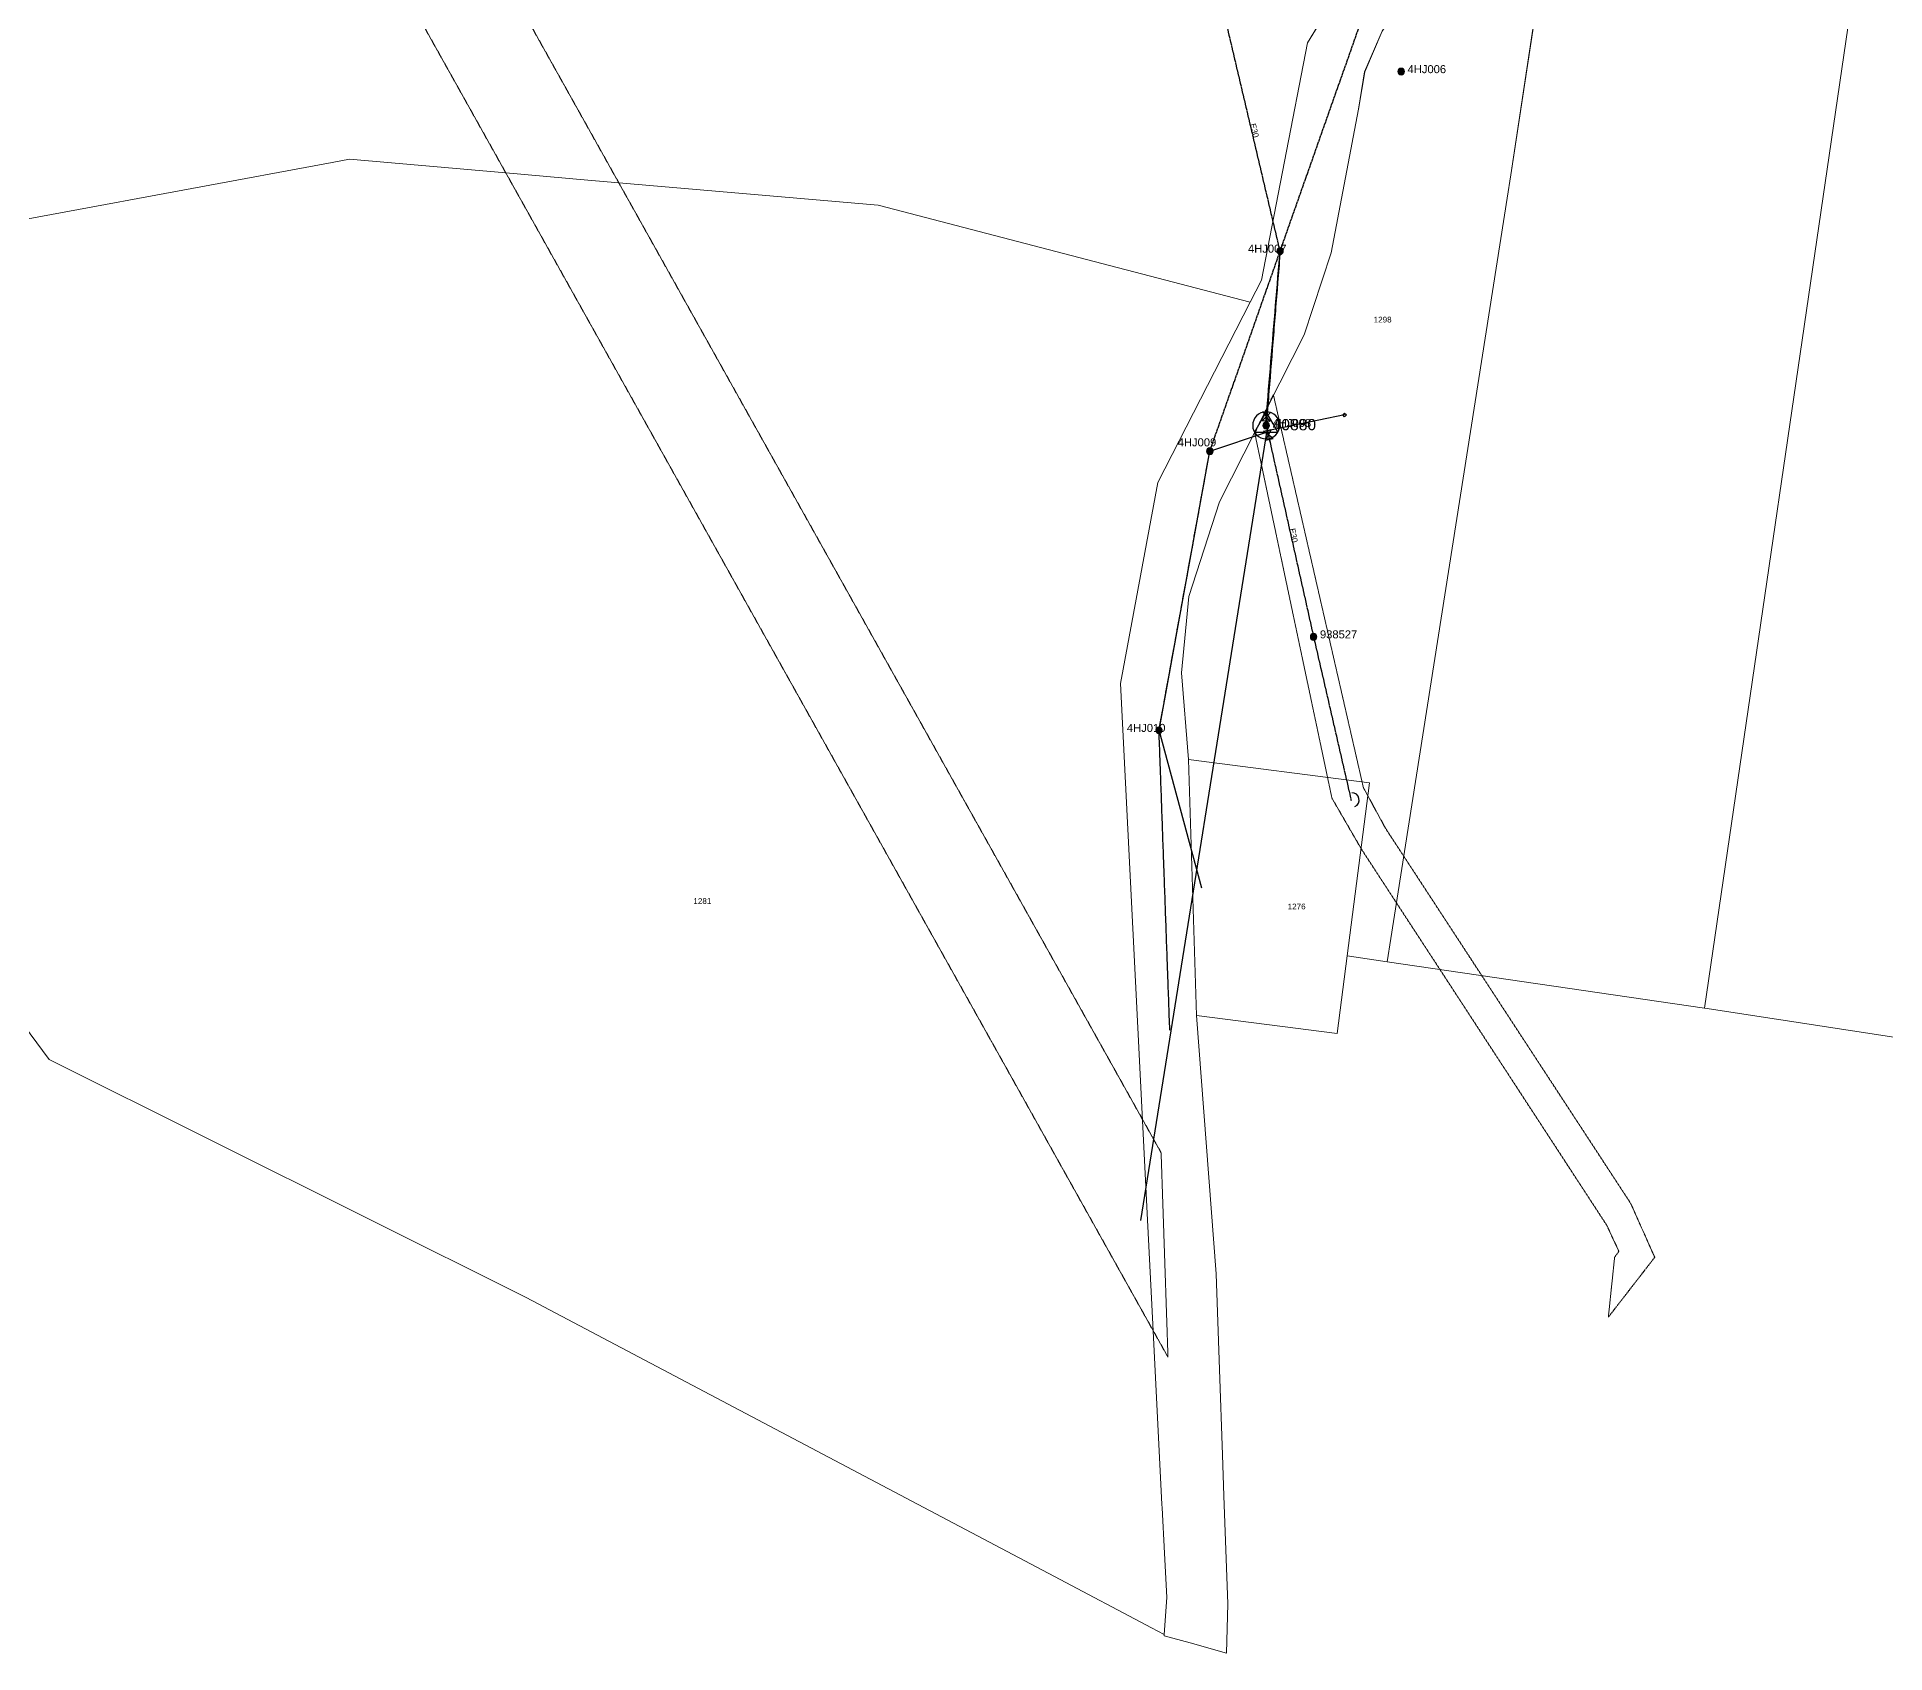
# Model space of a CAD drawing. Header units: metres. Extents: x 295944 to 299769, y 6164542 to 6170961.
# Drawn here: x 296680 to 297257, y 6167391 to 6167896 of the extents above; entities that cross this region are included whole.
import ezdxf
from ezdxf.enums import TextEntityAlignment as Align

# ---------------------------------------------------------------- set-up
doc = ezdxf.new("R2010")
doc.units = ezdxf.units.M
for name, pattern in [('Cable Exist OH', [1, 1, 0]), ('HIDDEN', [0.375, 0.25, -0.125]), ('HIDDEN2', [0.1875, 0.125, -0.0625])]:
    doc.linetypes.add(name, pattern=pattern)
doc.layers.get('0').update_dxf_attribs({"color": 6})
for name, color, linetype, lineweight in [('Cadastre Land Parcels_SP_EXT', 9, 'Continuous', 5), ('Cadastre Other Property_SP_EXT', 9, 'HIDDEN', 5), ('Cadastre Roads_SP_EXT', 9, 'Continuous', 5)]:
    doc.layers.add(name, color=color, linetype=linetype, lineweight=lineweight)
for name, color, linetype in [('Equip_LV_EXT', 7, 'Continuous'), ('Mains_HV_EXT', 7, 'Continuous'), ('Mains_LV_EXT', 7, 'Continuous'), ('Services_SP_EXT', 7, 'Continuous'), ('Sub_SP_TR_HV_LV_EXT', 7, 'Continuous'), ('SupportsOH_SP_TR_HV_LV_SL_EXT', 7, 'Continuous')]:
    doc.layers.add(name, color=color, linetype=linetype)
doc.styles.add('POLE_LABEL', font='arial.ttf')
doc.styles.get("Standard").update_dxf_attribs({"font": 'arial.ttf'})

# ---------------------------------------------------------------- blocks, each defined once
blk = doc.blocks.new('SUB_POLE_EXT')
blk.add_wipeout([(0, 4.22), (0.42, 4.2), (0.83, 4.14), (1.21, 4.05), (1.62, 3.9), (1.99, 3.72), (2.35, 3.51), (2.68, 3.26), (2.99, 2.99), (3.28, 2.66), (3.52, 2.34), (3.76, 1.92), (3.9, 1.62), (4.04, 1.23), (4.18, 0.63), (4.22, 0), (4.18, -0.61), (4.06, -1.15), (3.9, -1.62), (3.58, -2.24), (3.22, -2.73), (2.97, -3.01), (2.68, -3.26), (2.36, -3.5), (2, -3.72), (1.64, -3.89), (1.25, -4.03), (0.82, -4.14), (0.42, -4.2), (0, -4.22), (-0.41, -4.2), (-0.8, -4.15), (-1.21, -4.05), (-1.62, -3.9), (-1.99, -3.73), (-2.35, -3.51), (-2.68, -3.26), (-2.96, -3.02), (-3.23, -2.72), (-3.51, -2.35), (-3.71, -2.01), (-3.91, -1.6), (-4.05, -1.21), (-4.16, -0.76), (-4.22, -0.14), (-4.21, 0.39), (-4.14, 0.83), (-4.03, 1.27), (-3.9, 1.63), (-3.71, 2.02), (-3.5, 2.37), (-3.28, 2.67), (-2.99, 2.99), (-2.68, 3.27), (-2.33, 3.52), (-1.98, 3.73), (-1.63, 3.9), (-1.2, 4.05), (-0.78, 4.15), (-0.4, 4.21)])
blk.add_line((2.16, 0.48), (2.16, 0.48, 0))
blk.add_lwpolyline([(-4.22, 0, 1), (4.22, 0, 1)], format="xyb", close=True)
blk.add_lwpolyline([(2.14, 0.52), (0, 4.22), (-3.66, -2.11), (3.66, -2.11)], close=True)
for tag, height, flags, p in [('STREET_CODE', 0.2, 9, (1.5, 0)), ('ASSET_NUM', 3.5, 8, (2, 2)), ('CONSTRUCTED_VOLTAGE', 0.2, 9, (1.5, -0.2)), ('OPERATING_VOLTAGE', 0.2, 9, (1.5, -0.6)), ('OPERATED_BY', 0.2, 9, (1.5, -0.8)), ('ORIENTATION', 0.2, 9, (1.5, -1.2)), ('OWNED_BY', 0.2, 9, (1.5, -1.4)), ('SECONDARY_VOLTAGE', 0.2, 9, (1.5, -1.6)), ('STATE', 0.2, 9, (1.5, -1.8)), ('SUBSTATION_TYPE', 0.2, 9, (1.5, -2)), ('STREETNAME', 0.2, 9, (1.5, -2.8)), ('SUBURB', 0.2, 9, (1.5, -3)), ('Z', 0.2, 1, (1.5, -3.4)), ('NO_PHASES', 0.2, 9, (1.5, -0.4)), ('MAINTAINED_BY', 0.2, 9, (1.5, -1)), ('USAGE', 0.2, 9, (1.5, -2.2)), ('LEGEND', 0.2, 9, (1.5, -2.4)), ('LOCATION', 0.2, 9, (1.5, -2.6)), ('NOTES', 0.2, 9, (1.5, -3.2))]:
    blk.add_attdef(tag, text='', height=height, dxfattribs=dict(flags=flags)).set_placement(p, align=Align.MIDDLE_LEFT)
blk = doc.blocks.new('LV_OH_LINKS_DISTFUSE_EXT')
for p, q in [((0, 0), (0.96, 0)), ((3.84, 0), (4.8, 0))]:
    blk.add_line(p, q)
blk.add_lwpolyline([(3.84, -1.2), (3.84, 1.2), (0.96, -1.2), (0.96, 1.2)], close=True)
at = {"flags": 9}
for tag, p in [('ACTUAL_STATUS', (0, 0)), ('CONSTRUCTED_VOLTAGE', (0, -0.2)), ('OPERATING_VOLTAGE', (0, -0.6)), ('ORIENTATION', (0, -0.8)), ('OWNED_BY', (0, -1)), ('STATE', (0, -1.2)), ('SWITCH_TYPE', (0, -1.4)), ('NO_PHASES', (0, -0.4)), ('USAGE', (0, -1.6)), ('NOTES', (0, -1.8))]:
    blk.add_attdef(tag, text='', height=0.2, dxfattribs=at).set_placement(p, align=Align.MIDDLE_LEFT)
at = {"flags": 1}
blk.add_attdef('Z', (0, 0), '', height=0.2, dxfattribs=at)
blk = doc.blocks.new('CCP_EXT')
blk.add_wipeout([(0, 0.57), (0.57, 0), (0, -0.57), (-0.57, 0)])
blk.add_lwpolyline([(-0.57, 0), (0, 0.57), (0.57, 0), (0, -0.57), (-0.57, 0)])
at = {"flags": 1}
blk.add_attdef('Z', (0, 0), '', height=0.2, dxfattribs=at)
at = {"flags": 9}
for tag, p in [('CCP_TYPE', (0, 0)), ('CONSTRUCTED_VOLTAGE', (0, -0.2)), ('OPERATING_VOLTAGE', (0, -0.6)), ('ORIENTATION', (0, -0.8)), ('OWNED_BY', (0, -1)), ('STATE', (0, -1.8)), ('NO_PHASES', (0, -0.4)), ('USAGE', (0, -1.2)), ('LEGEND', (0, -1.4)), ('LIFE_SUPPORT', (0, -1.6)), ('NOTES', (0, -2))]:
    blk.add_attdef(tag, text='', height=0.2, dxfattribs=at).set_placement(p, align=Align.MIDDLE_LEFT)
blk = doc.blocks.new('POLE_EXT')
blk.add_hatch(color=256).paths.add_polyline_path([(-1, 0, 1), (1, 0, 1)])
blk.add_lwpolyline([(-1, 0, 1), (1, 0, 1)], format="xyb", close=True)
for tag, height, flags, p in [('pNumber', 2.5, 8, (-17.84, 2.07)), ('OWNED_BY', 0.2, 9, (1.35, -0.4)), ('SPECIAL_USE', 0.2, 9, (1.35, -0.8)), ('STATE', 0.2, 9, (1.35, -1)), ('cLV', 0.2, 9, (1.35, -1.4)), ('hDepth', 0.2, 9, (1.35, -1.6)), ('hDia', 0.2, 9, (1.35, -1.8)), ('cHV', 0.2, 9, (1.35, -2)), ('cLinedev', 0.2, 9, (1.35, -3.4)), ('pExisting', 0.2, 9, (1.35, -3.8)), ('pFooting', 0.2, 9, (1.35, -4.4)), ('pNew', 0.2, 9, (1.35, -4.6)), ('pRelocate', 0.2, 9, (1.35, -5)), ('pRemove', 0.2, 9, (1.35, -5.2)), ('pReplace', 0.2, 9, (1.35, -5.4)), ('pStay', 0.2, 9, (1.35, -5.6)), ('pType', 0.2, 9, (1.35, -5.8)), ('PARENT', 0.2, 9, (1.35, -0.6)), ('USAGE', 0.2, 9, (1.35, -1.2)), ('LBRACKET', 0.2, 9, (1.35, -2.2)), ('LExisting', 0.2, 9, (1.35, -2.4)), ('LANTNUMBER', 0.2, 9, (1.35, -2.6)), ('LOther', 0.2, 9, (1.35, -2.8)), ('LRemove', 0.2, 9, (1.35, -3)), ('LEGEND', 0.2, 9, (1.35, -3.2)), ('LOCATION', 0.2, 9, (1.35, -3.6)), ('PFNUMBER', 0.2, 9, (1.35, -4)), ('NEWPFNUMBER', 0.2, 9, (1.35, -4.2)), ('cspan', 0.2, 9, (1.35, -6)), ('STREETNAME', 0.2, 9, (1.35, -6.2)), ('SUBURB', 0.2, 9, (1.35, -6.4)), ('OPERATED_BY', 0.2, 9, (1.36, -7.01)), ('NOTES', 0.2, 9, (1.35, -6.6)), ('MAINTAINED_BY', 0.2, 9, (1.36, -6.81))]:
    blk.add_attdef(tag, text='', height=height, dxfattribs=dict(flags=flags)).set_placement(p, align=Align.MIDDLE_LEFT)
at = {"style": 'POLE_LABEL'}
for tag, height, flags, p in [('STRUCTURE_PLANT_NUMBER', 0.2, 9, (1.35, 0.03)), ('ASSET_NUM', 2.5, 8, (2, 2)), ('STREET_CODE', 0.2, 9, (1.35, -0.2))]:
    blk.add_attdef(tag, text='', height=height, dxfattribs=dict(at, flags=flags)).set_placement(p, align=Align.MIDDLE_LEFT)
at = {"flags": 1}
blk.add_attdef('Z', (1.35, -7.33), '', height=0.2, dxfattribs=at)

msp = doc.modelspace()

# ---------------------------------------------------------------- linework, layer by layer
at = {"layer": 'Cadastre Land Parcels_SP_EXT', "linetype": 'Continuous'}
for p, q in [((297256.82, 6167977.82), (297200.5, 6167592.54)), ((297200.5, 6167592.54), (297256.82, 6167977.82)), ((297149.62, 6167916.51), (297139.93, 6167852.94)), ((297139.93, 6167852.94), (297101.36, 6167607.03)), ((297101.36, 6167607.03), (297200.5, 6167592.54)), ((297200.5, 6167592.54), (297200.52, 6167592.54)), ((297200.52, 6167592.54), (297309.1, 6167575.91))]:
    msp.add_line(p, q, dxfattribs=at)
msp.add_lwpolyline([(296508.63, 6167807.99), (296771.79, 6167856.77), (296777.18, 6167857.77), (296825.99, 6167853.52), (296851.66, 6167851.28), (296942.27, 6167843.39), (297058.49, 6167813.09), (297062.05, 6167820.04), (297076.41, 6167894.16), (297125.24, 6167973.49), (297149.84, 6168006.93), (297166.27, 6168072.91), (297052.12, 6168097.03), (296944.09, 6168082.51), (296864.83, 6168078.95), (296768.42, 6168080.4), (296768.42, 6168080.4), (296716.27, 6168088.3), (296685.76, 6168092.93), (296673.92, 6168094.72)], dxfattribs=at)
msp.add_lwpolyline([(297088.82, 6167608.92), (297095.79, 6167662.98), (297039.25, 6167670.27), (297041.75, 6167590.32), (297085.69, 6167584.65), (297088.82, 6167608.92)], close=True, dxfattribs=at)
at = {"layer": 'Cadastre Other Property_SP_EXT', "linetype": 'HIDDEN2'}
msp.add_lwpolyline([(296683.74, 6168107.94), (297032.86, 6167483.55), (297030.71, 6167547.42), (296720.64, 6168101.97), (296683.74, 6168107.94)], close=True, dxfattribs=at)
at = {"layer": 'Cadastre Roads_SP_EXT', "linetype": 'Continuous'}
for p, q in [((297125.24, 6167973.49), (297076.41, 6167894.16)), ((297094.3, 6167885.09), (297099.82, 6167897.82)), ((297076.41, 6167894.16), (297062.05, 6167820.05)), ((297092.37, 6167873.45), (297094.3, 6167885.09)), ((297083.83, 6167828.52), (297092.37, 6167873.45)), ((297075.37, 6167802.9), (297083.83, 6167828.52)), ((297062.05, 6167820.05), (297058.49, 6167813.09)), ((297029.72, 6167756.78), (297018.05, 6167694)), ((297039.38, 6167721.17), (297048.98, 6167750.73)), ((297037.1, 6167697.32), (297039.38, 6167721.17)), ((297018.05, 6167694), (297026.6, 6167524.36)), ((297039.25, 6167670.27), (297037.1, 6167697.32)), ((297041.75, 6167590.32), (297039.25, 6167670.27)), ((297047.94, 6167509.59), (297041.75, 6167590.32)), ((297026.6, 6167524.36), (297028.25, 6167491.79)), ((297048.98, 6167479.64), (297047.94, 6167509.59)), ((297028.25, 6167491.79), (297030.98, 6167437.48)), ((297049.9, 6167453.07), (297048.98, 6167479.64)), ((297050.34, 6167440.2), (297049.9, 6167453.07)), ((297051.51, 6167406.51), (297050.34, 6167440.2)), ((297030.98, 6167437.48), (297031.03, 6167436.51)), ((297031.03, 6167436.51), (297031.75, 6167422.32)), ((297031.75, 6167422.32), (297032.47, 6167408.41)), ((297032.47, 6167408.41), (297031.69, 6167396.93)), ((297051.13, 6167391.11), (297051.51, 6167406.51)), ((297051.51, 6167406.51), (297051.51, 6167406.51)), ((297031.69, 6167396.93), (297031.66, 6167396.5)), ((297031.66, 6167396.5), (297039.79, 6167394.25)), ((297039.79, 6167394.25), (297051.13, 6167391.11))]:
    msp.add_line(p, q, dxfattribs=at)
at = {"layer": 'Mains_HV_EXT', "linetype": 'Cable Exist OH'}
msp.add_lwpolyline([(297067.89, 6167829.1), (297106.68, 6167939.15)], dxfattribs=at)
at = {"layer": 'Mains_LV_EXT', "linetype": 'Continuous'}
msp.add_lwpolyline([(297091.28, 6167655.58, 0.807092), (297090.3, 6167659.88)], format="xyb", dxfattribs=at)

# ---------------------------------------------------------------- block references
at = {"layer": 'Sub_SP_TR_HV_LV_EXT'}
ref = msp.add_blockref('SUB_POLE_EXT', (297063.54, 6167774.63), dxfattribs=at)
ref.add_attrib('ASSET_NUM', '40880', dxfattribs={"layer": '0', "height": 3.5}).set_placement((297065.54, 6167774.88), align=Align.MIDDLE_LEFT)
at = {"layer": 'SupportsOH_SP_TR_HV_LV_SL_EXT'}
ref = msp.add_blockref('POLE_EXT', (297105.7, 6167885.18), dxfattribs=at)
ref.add_attrib('ASSET_NUM', '4HJ006', dxfattribs={"layer": '0', "height": 2.5, "style": 'POLE_LABEL'}).set_placement((297107.7, 6167885.93), align=Align.MIDDLE_LEFT)
ref = msp.add_blockref('POLE_EXT', (297067.89, 6167829.1), dxfattribs=at)
ref.add_attrib('ASSET_NUM', '4HJ007', dxfattribs={"layer": '0', "height": 2.5, "style": 'POLE_LABEL'}).set_placement((297069.89, 6167829.85), align=Align.MIDDLE_RIGHT)
ref = msp.add_blockref('POLE_EXT', (297045.93, 6167766.6), dxfattribs=at)
ref.add_attrib('ASSET_NUM', '4HJ009', dxfattribs={"layer": '0', "height": 2.5, "style": 'POLE_LABEL'}).set_placement((297047.93, 6167767.35), align=Align.BOTTOM_RIGHT)
ref = msp.add_blockref('POLE_EXT', (297078.33, 6167708.6), dxfattribs=at)
ref.add_attrib('ASSET_NUM', '938527', dxfattribs={"layer": '0', "height": 2.5, "style": 'POLE_LABEL'}).set_placement((297080.33, 6167709.35), align=Align.MIDDLE_LEFT)
ref = msp.add_blockref('POLE_EXT', (297030.06, 6167679.38), dxfattribs=at)
ref.add_attrib('ASSET_NUM', '4HJ010', dxfattribs={"layer": '0', "height": 2.5, "style": 'POLE_LABEL'}).set_placement((297032.06, 6167680.13), align=Align.MIDDLE_RIGHT)

# ---------------------------------------------------------------- texts
at = {"layer": 'Cadastre Land Parcels_SP_EXT'}
for s, p in [('1298', (297097.13, 6167806.79)), ('1281', (296884.6, 6167625.14)), ('1276', (297070.26, 6167623.43))]:
    msp.add_text(s, height=1.8, dxfattribs=at).set_placement(p)
at = {"layer": 'Mains_LV_EXT'}
for rotation, p in [(283.55014, (297058.49, 6167868.74)), (281.46, (297070.79, 6167742.28))]:
    msp.add_text('E30', height=1.8, rotation=rotation, dxfattribs=at).set_placement(p)

# ---------------------------------------------------------------- next in the draw order: linework, layer by layer
at = {"layer": 'Cadastre Land Parcels_SP_EXT', "linetype": 'Continuous'}
for points in [[(297101.36, 6167607.03), (297139.93, 6167852.94), (297149.62, 6167916.51), (297167.75, 6167998.33), (297156.06, 6167979.24), (297141.5, 6167962.28), (297099.82, 6167897.82), (297094.31, 6167885.09), (297092.37, 6167873.45), (297083.83, 6167828.52), (297075.37, 6167802.9), (297048.98, 6167750.73), (297039.38, 6167721.17), (297037.1, 6167697.32), (297039.25, 6167670.27), (297095.79, 6167662.98), (297088.82, 6167608.92), (297101.36, 6167607.03)], [(297032.47, 6167408.41), (297031.75, 6167422.32), (297031.03, 6167436.51), (297030.98, 6167437.48), (297028.25, 6167491.79), (297026.6, 6167524.36), (297018.05, 6167694), (297029.72, 6167756.78), (297058.49, 6167813.09), (296942.27, 6167843.39), (296851.66, 6167851.28), (296825.99, 6167853.52), (296777.18, 6167857.77), (296771.79, 6167856.77), (296508.63, 6167807.99), (296557.02, 6167742.95), (296612.54, 6167653.35), (296638.74, 6167636.62), (296683.31, 6167576.53), (296832.33, 6167502.2), (296997.44, 6167415.01), (297027.74, 6167399.01), (297031.69, 6167396.93), (297032.47, 6167408.41)]]:
    msp.add_lwpolyline(points, close=True, dxfattribs=at)
at = {"layer": 'Cadastre Roads_SP_EXT', "linetype": 'Continuous'}
for p, q in [((297058.49, 6167813.09), (297029.72, 6167756.78)), ((297048.98, 6167750.73), (297075.37, 6167802.9))]:
    msp.add_line(p, q, dxfattribs=at)
at = {"layer": 'Mains_HV_EXT', "linetype": 'Cable Exist OH'}
for points in [[(297033.43, 6167585.7), (297030.06, 6167679.38), (297045.93, 6167766.6), (297067.89, 6167829.1)], [(297067.89, 6167829.1), (297063.54, 6167774.63)]]:
    msp.add_lwpolyline(points, dxfattribs=at)
at = {"layer": 'Mains_LV_EXT', "linetype": 'Cable Exist OH'}
msp.add_lwpolyline([(297063.39, 6167774.97), (297067.89, 6167829.1), (297041.12, 6167942.73)], dxfattribs=at)
at = {"layer": 'Services_SP_EXT'}
for points in [[(297024.42, 6167526.2), (297063.86, 6167773.04)], [(297043.38, 6167630.09), (297030.06, 6167679.38), (297045.93, 6167766.6), (297063.93, 6167772.64)]]:
    msp.add_lwpolyline(points, dxfattribs=at)

# ---------------------------------------------------------------- next in the draw order: block references
at = {"layer": 'Equip_LV_EXT'}
for p, rotation in [((297063.39, 6167774.97), 84.94262163887439), ((297063.69, 6167773.99), 282.6258492578867)]:
    msp.add_blockref('LV_OH_LINKS_DISTFUSE_EXT', p, dxfattribs=dict(at, rotation=rotation))
at = {"layer": 'SupportsOH_SP_TR_HV_LV_SL_EXT'}
ref = msp.add_blockref('POLE_EXT', (297063.54, 6167774.63), dxfattribs=at)
ref.add_attrib('ASSET_NUM', '4HJ008', dxfattribs={"layer": '0', "height": 2.5, "style": 'POLE_LABEL'}).set_placement((297065.54, 6167775.38), align=Align.MIDDLE_LEFT)

# ---------------------------------------------------------------- next in the draw order: block references
at = {"layer": 'Services_SP_EXT'}
msp.add_blockref('CCP_EXT', (297088.02, 6167777.92), dxfattribs=at)

# ---------------------------------------------------------------- next in the draw order: linework, layer by layer
at = {"layer": 'Cadastre Other Property_SP_EXT', "linetype": 'HIDDEN2'}
msp.add_lwpolyline([(297059.96, 6167772.25), (297084.08, 6167658.16), (297093.31, 6167642.22), (297169.94, 6167524.73), (297173.73, 6167516.58), (297172.39, 6167514.79), (297170.43, 6167496.05), (297184.92, 6167514.74), (297177.4, 6167531.6), (297100.8, 6167648.78), (297093.9, 6167661.49), (297065.78, 6167784.21), (297059.96, 6167772.25)], close=True, dxfattribs=at)
at = {"layer": 'Mains_LV_EXT', "linetype": 'Cable Exist OH'}
msp.add_lwpolyline([(297063.54, 6167774.63), (297078.33, 6167708.6), (297090.08, 6167657.48)], dxfattribs=at)
at = {"layer": 'Services_SP_EXT'}
msp.add_lwpolyline([(297088.02, 6167777.92), (297063.92, 6167772.99)], dxfattribs=at)

doc.saveas('drawing.dxf')
